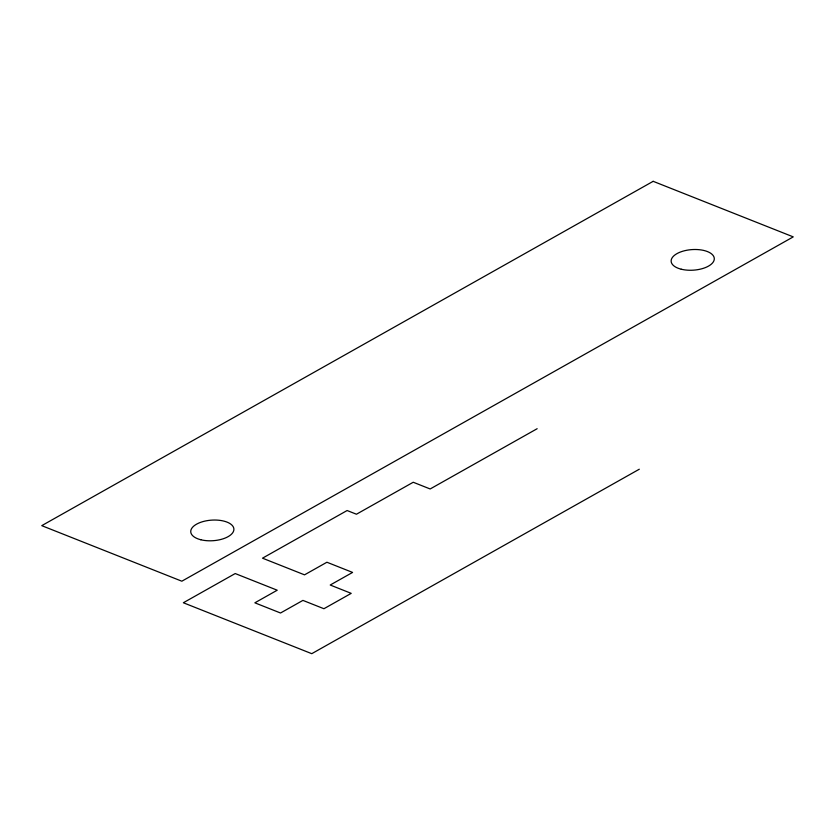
<?xml version="1.0" encoding="UTF-8"?>
<svg xmlns="http://www.w3.org/2000/svg" width="835" height="835" viewBox="0 0 835 835"><rect width="100%" height="100%" fill="white"/><g stroke="black" fill="none" stroke-linecap="round" stroke-linejoin="round"><path stroke-width="1.25" d="M537.155 428.71L430.161 488.966L413.231 482.254L356.451 514.224L347.12 510.529L262.503 558.177L304.524 574.845L326.913 562.237L352.589 572.424L330.211 585.022L351.222 593.361L323.928 608.725L302.917 600.396L280.529 613.005L254.852 602.818L277.23 590.209L235.209 573.551L183.345 602.755L311.758 653.68L639.297 469.218M653.168 181.32L41.75 525.653L181.832 581.202L793.25 236.879L653.168 181.32M200.828 539.754A21.616 10.312 -3.8 0 0 233.883 529.703A21.616 10.312 -3.8 0 0 202.247 521.802A21.616 10.312 -3.8 0 0 200.828 539.754M681.235 269.214A21.616 10.312 -3.8 0 0 714.28 259.163A21.616 10.312 -3.8 0 0 682.644 251.262A21.616 10.312 -3.8 0 0 681.235 269.214"/></g></svg>
